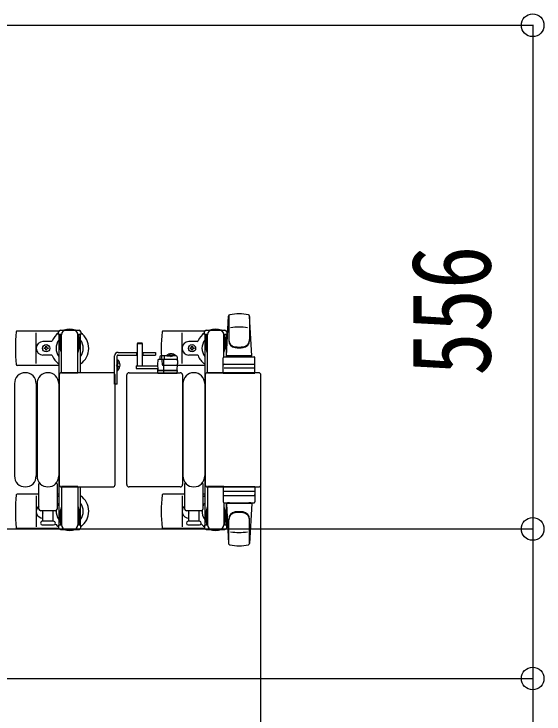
# Model space of a CAD drawing. Units: millimetres, scale not verified. Extents: x -16832 to 16820, y -11892 to 11880.
# Drawn here: x -9378 to -8793, y 9292 to 10065 of the extents above; entities that cross this region are included whole.
import ezdxf
from ezdxf.enums import TextEntityAlignment as Align

# ---------------------------------------------------------------- set-up
doc = ezdxf.new("R2010")
doc.units = ezdxf.units.MM
doc.header["$LTSCALE"] = 50
for name, color, linetype in [('0-5_YKK_13', 4, 'Continuous'), ('0-6_YKK_A1', 4, 'Continuous'), ('0-7_YKK_D', 6, 'Continuous')]:
    doc.layers.add(name, color=color, linetype=linetype)
doc.styles.add('ＭＳ ゴシック', font='')
doc.styles.get('ＭＳ ゴシック').set_extended_font_data('MS Gothic')

msp = doc.modelspace()

# ---------------------------------------------------------------- linework, layer by layer
at = {"layer": '0-5_YKK_13'}
for p, q in [((-9143.1, 9687.18), (-9140.66, 9731.21)), ((-9140.6, 9731.56), (-9140.6, 9704.37)), ((-9117.6, 9730.79), (-9117.6, 9705.05)), ((-9115.1, 9687.18), (-9117.54, 9731.21)), ((-9328.13, 9714.68), (-9374.2, 9714.68)), ((-9328.4, 9710.88), (-9328.4, 9713.68)), ((-9326.4, 9715.68), (-9305.8, 9715.68)), ((-9167.13, 9714.68), (-9213.2, 9714.68)), ((-9167.4, 9710.88), (-9167.4, 9713.68)), ((-9165.4, 9715.68), (-9144.8, 9715.68)), ((-9353.1, 9678.68), (-9353.1, 9712.68)), ((-9325.1, 9710.88), (-9328.4, 9710.88)), ((-9326.9, 9707.38), (-9326.1, 9707.38)), ((-9326.9, 9696.87), (-9326.9, 9707.38)), ((-9326.1, 9693.88), (-9326.1, 9710.88)), ((-9325.1, 9668.18), (-9325.1, 9710.68)), ((-9307.1, 9668.68), (-9307.1, 9710.68)), ((-9306.1, 9693.88), (-9306.1, 9710.88)), ((-9305.3, 9707.38), (-9306.1, 9707.38)), ((-9305.3, 9696.87), (-9305.3, 9707.38)), ((-9192.1, 9678.68), (-9192.1, 9712.68)), ((-9164.1, 9710.88), (-9167.4, 9710.88)), ((-9165.9, 9707.38), (-9165.1, 9707.38)), ((-9165.9, 9696.87), (-9165.9, 9707.38)), ((-9165.1, 9693.88), (-9165.1, 9710.88)), ((-9164.1, 9668.18), (-9164.1, 9710.68)), ((-9146.1, 9686.05), (-9146.1, 9710.68)), ((-9145.1, 9693.88), (-9145.1, 9710.88)), ((-9144.3, 9707.38), (-9145.1, 9707.38)), ((-9144.3, 9696.87), (-9144.3, 9707.38)), ((-9336.39, 9703.18), (-9345.6, 9703.18)), ((-9241.2, 9701.17), (-9241.7, 9700.67)), ((-9241.7, 9700.67), (-9241.7, 9676.17)), ((-9235.7, 9700.67), (-9241.7, 9700.67)), ((-9236.2, 9701.17), (-9241.2, 9701.17)), ((-9235.7, 9700.67), (-9236.2, 9701.17)), ((-9235.7, 9676.17), (-9235.7, 9700.67)), ((-9175.39, 9703.18), (-9184.6, 9703.18)), ((-9343.42, 9695.24), (-9344.3, 9695.24)), ((-9340.78, 9696.12), (-9339.9, 9696.12)), ((-9325.3, 9690.88), (-9326.9, 9696.87)), ((-9325.3, 9690.88), (-9325.1, 9690.88)), ((-9306.9, 9690.88), (-9307.1, 9690.88)), ((-9306.9, 9690.88), (-9305.3, 9696.87)), ((-9262.6, 9691.18), (-9241.7, 9691.18)), ((-9242.1, 9688.18), (-9242.1, 9691.18)), ((-9235.7, 9691.18), (-9221.6, 9691.18)), ((-9235.1, 9688.18), (-9235.1, 9691.18)), ((-9221.6, 9691.18), (-9221.6, 9688.18)), ((-9182.42, 9695.24), (-9183.3, 9695.24)), ((-9179.78, 9696.12), (-9178.9, 9696.12)), ((-9164.3, 9690.88), (-9165.9, 9696.87)), ((-9164.3, 9690.88), (-9164.1, 9690.88)), ((-9145.9, 9690.88), (-9146.1, 9690.88)), ((-9145.9, 9690.88), (-9144.3, 9696.87)), ((-9336.39, 9688.18), (-9345.6, 9688.18)), ((-9266.6, 9656.18), (-9266.6, 9687.18)), ((-9263.6, 9656.18), (-9263.6, 9687.18)), ((-9263.6, 9671.28), (-9263.6, 9683.08)), ((-9263.6, 9683.08), (-9263.09, 9683.08)), ((-9263.09, 9671.28), (-9263.09, 9683.08)), ((-9262.6, 9688.18), (-9241.7, 9688.18)), ((-9235.7, 9688.18), (-9221.6, 9688.18)), ((-9198.39, 9683.17), (-9218.02, 9683.17)), ((-9216.54, 9686.22), (-9216.7, 9683.17)), ((-9198.6, 9687.17), (-9215.54, 9687.17)), ((-9212.2, 9671.17), (-9212.2, 9682.65)), ((-9211.53, 9683.17), (-9211.53, 9686.64)), ((-9208.95, 9687.68), (-9202.2, 9687.68)), ((-9208.95, 9687.17), (-9208.95, 9687.68)), ((-9208.95, 9687.17), (-9202.2, 9687.17)), ((-9199.45, 9687.68), (-9206.2, 9687.68)), ((-9199.45, 9687.17), (-9206.2, 9687.17)), ((-9199.45, 9687.17), (-9199.45, 9687.68)), ((-9197.6, 9686.22), (-9197.2, 9678.67)), ((-9175.39, 9688.18), (-9184.6, 9688.18)), ((-9146.6, 9668.18), (-9146.6, 9685.18)), ((-9145.6, 9686.18), (-9112.6, 9686.18)), ((-9115.1, 9687.18), (-9143.1, 9687.18)), ((-9142.1, 9686.18), (-9142.1, 9687.18)), ((-9116.1, 9687.18), (-9142.1, 9687.18)), ((-9139.7, 9686.18), (-9142.1, 9686.18)), ((-9116.1, 9686.18), (-9118.5, 9686.18)), ((-9116.1, 9686.18), (-9116.1, 9687.18)), ((-9111.6, 9668.18), (-9111.6, 9685.18)), ((-9328.1, 9676.68), (-9374.2, 9676.68)), ((-9242.8, 9676.17), (-9242.8, 9673.17)), ((-9242.8, 9676.17), (-9219.04, 9676.17)), ((-9241.7, 9676.32), (-9235.7, 9676.32)), ((-9219.02, 9682.22), (-9219.2, 9678.67)), ((-9219.2, 9678.67), (-9218.81, 9671.17)), ((-9167.1, 9676.68), (-9213.2, 9676.68)), ((-9197.6, 9671.17), (-9197.2, 9678.67)), ((-9145.6, 9678.18), (-9112.6, 9678.18)), ((-9268.6, 9668.68), (-9325.1, 9668.68)), ((-9325.1, 9668.68), (-9325.1, 9668.68)), ((-9307.1, 9668.18), (-9325.1, 9668.18)), ((-9268.6, 9668.68), (-9268.6, 9668.68)), ((-9263.6, 9671.28), (-9263.09, 9671.28)), ((-9250.6, 9668.68), (-9194.1, 9668.68)), ((-9250.6, 9668.68), (-9250.6, 9668.68)), ((-9242.8, 9673.17), (-9218.89, 9673.17)), ((-9219.17, 9671.67), (-9219.2, 9671.17)), ((-9198.2, 9671.17), (-9219.2, 9671.17)), ((-9219.2, 9671.17), (-9219.05, 9668.64)), ((-9219.17, 9671.67), (-9218.84, 9671.67)), ((-9218.81, 9671.17), (-9197.6, 9671.17)), ((-9218.55, 9668.17), (-9218.3, 9668.17)), ((-9218.3, 9668.17), (-9212.35, 9668.17)), ((-9212.32, 9668.64), (-9212.4, 9671.17)), ((-9212.35, 9668.17), (-9212.1, 9668.17)), ((-9212.1, 9668.17), (-9198.36, 9668.17)), ((-9198.36, 9668.17), (-9197.86, 9668.17)), ((-9197.2, 9671.17), (-9198.2, 9671.17)), ((-9197.36, 9668.64), (-9197.2, 9671.17)), ((-9194.1, 9668.68), (-9194.1, 9668.68)), ((-9107.6, 9668.68), (-9164.1, 9668.68)), ((-9164.1, 9668.68), (-9164.1, 9668.68)), ((-9146.1, 9668.18), (-9164.1, 9668.18)), ((-9146.6, 9668.18), (-9111.6, 9668.18)), ((-9112.54, 9673.68), (-9145.71, 9673.68)), ((-9107.6, 9668.68), (-9107.6, 9668.68)), ((-9327.6, 9666.18), (-9327.6, 9545.18)), ((-9327.6, 9666.18), (-9327.6, 9666.18)), ((-9266.1, 9545.18), (-9266.1, 9666.18)), ((-9266.1, 9666.18), (-9266.1, 9666.18)), ((-9253.1, 9545.18), (-9253.1, 9666.18)), ((-9253.1, 9666.18), (-9253.1, 9666.18)), ((-9191.6, 9666.18), (-9191.6, 9545.18)), ((-9191.6, 9666.18), (-9191.6, 9666.18)), ((-9166.6, 9666.18), (-9166.6, 9545.18)), ((-9166.6, 9666.18), (-9166.6, 9666.18)), ((-9105.1, 9545.18), (-9105.1, 9666.18)), ((-9105.1, 9666.18), (-9105.1, 9666.18)), ((-9377.1, 9656.68), (-9377.1, 9554.68)), ((-9353.1, 9656.68), (-9353.1, 9554.68)), ((-9352.1, 9656.68), (-9352.1, 9554.68)), ((-9328.1, 9656.68), (-9328.1, 9554.68)), ((-9263.6, 9656.18), (-9266.6, 9656.18)), ((-9191.1, 9656.68), (-9191.1, 9554.68)), ((-9167.1, 9656.68), (-9167.1, 9554.68)), ((-9350.1, 9518.18), (-9350.1, 9546)), ((-9330.1, 9546), (-9330.1, 9518.18)), ((-9327.6, 9545.18), (-9327.6, 9545.18)), ((-9266.1, 9545.18), (-9266.1, 9545.18)), ((-9253.1, 9545.18), (-9253.1, 9545.18)), ((-9191.6, 9545.18), (-9191.6, 9545.18)), ((-9189.1, 9518.18), (-9189.1, 9546)), ((-9169.1, 9546), (-9169.1, 9518.18)), ((-9166.6, 9545.18), (-9166.6, 9545.18)), ((-9105.1, 9545.18), (-9105.1, 9545.18)), ((-9325.1, 9543.18), (-9325.1, 9500.68)), ((-9307.1, 9543.18), (-9325.1, 9543.18)), ((-9325.1, 9542.68), (-9268.6, 9542.68)), ((-9325.1, 9542.68), (-9325.1, 9542.68)), ((-9307.1, 9542.68), (-9307.1, 9500.68)), ((-9268.6, 9542.68), (-9268.6, 9542.68)), ((-9194.1, 9542.68), (-9250.6, 9542.68)), ((-9250.6, 9542.68), (-9250.6, 9542.68)), ((-9194.1, 9542.68), (-9194.1, 9542.68)), ((-9164.1, 9543.18), (-9164.1, 9500.68)), ((-9146.1, 9543.18), (-9164.1, 9543.18)), ((-9164.1, 9542.68), (-9107.6, 9542.68)), ((-9164.1, 9542.68), (-9164.1, 9542.68)), ((-9146.6, 9543.18), (-9146.6, 9526.18)), ((-9146.6, 9543.18), (-9111.6, 9543.18)), ((-9112.54, 9537.68), (-9145.71, 9537.68)), ((-9111.6, 9543.18), (-9111.6, 9526.18)), ((-9107.6, 9542.68), (-9107.6, 9542.68)), ((-9350.1, 9534.68), (-9374.2, 9534.68)), ((-9353.1, 9532.68), (-9353.1, 9498.68)), ((-9328.1, 9534.68), (-9330.1, 9534.68)), ((-9189.1, 9534.68), (-9213.2, 9534.68)), ((-9192.1, 9532.68), (-9192.1, 9498.68)), ((-9167.1, 9534.68), (-9169.1, 9534.68)), ((-9145.6, 9533.18), (-9112.6, 9533.18)), ((-9325.3, 9520.48), (-9326.9, 9514.49)), ((-9325.3, 9520.48), (-9325.1, 9520.48)), ((-9306.9, 9520.48), (-9307.1, 9520.48)), ((-9306.9, 9520.48), (-9305.3, 9514.49)), ((-9164.3, 9520.48), (-9165.9, 9514.49)), ((-9164.3, 9520.48), (-9164.1, 9520.48)), ((-9146.1, 9525.31), (-9146.1, 9500.68)), ((-9145.9, 9520.48), (-9146.1, 9520.48)), ((-9145.9, 9520.48), (-9144.3, 9514.49)), ((-9145.6, 9525.18), (-9112.6, 9525.18)), ((-9143.1, 9524.18), (-9140.66, 9480.15)), ((-9115.1, 9524.18), (-9143.1, 9524.18)), ((-9139.7, 9525.18), (-9142.1, 9525.18)), ((-9142.1, 9525.18), (-9142.1, 9524.18)), ((-9116.1, 9524.18), (-9142.1, 9524.18)), ((-9116.1, 9525.18), (-9118.5, 9525.18)), ((-9115.1, 9524.18), (-9117.54, 9480.15)), ((-9116.1, 9525.18), (-9116.1, 9524.18)), ((-9332.1, 9516.18), (-9348.1, 9516.18)), ((-9345.6, 9504.68), (-9345.6, 9516.18)), ((-9334.6, 9516.18), (-9334.6, 9504.68)), ((-9326.9, 9514.49), (-9326.9, 9503.98)), ((-9326.1, 9517.48), (-9326.1, 9500.48)), ((-9306.1, 9517.48), (-9306.1, 9500.48)), ((-9305.3, 9514.49), (-9305.3, 9503.98)), ((-9171.1, 9516.18), (-9187.1, 9516.18)), ((-9184.6, 9504.68), (-9184.6, 9516.18)), ((-9173.6, 9516.18), (-9173.6, 9504.68)), ((-9165.9, 9514.49), (-9165.9, 9503.98)), ((-9165.1, 9517.48), (-9165.1, 9500.48)), ((-9145.1, 9517.48), (-9145.1, 9500.48)), ((-9144.3, 9514.49), (-9144.3, 9503.98)), ((-9140.6, 9479.8), (-9140.6, 9506.99)), ((-9117.6, 9480.57), (-9117.6, 9506.31)), ((-9333.85, 9504.68), (-9346.35, 9504.68)), ((-9328.4, 9500.48), (-9328.4, 9497.68)), ((-9325.1, 9500.48), (-9328.4, 9500.48)), ((-9326.9, 9503.98), (-9326.1, 9503.98)), ((-9305.3, 9503.98), (-9306.1, 9503.98)), ((-9172.85, 9504.68), (-9185.35, 9504.68)), ((-9167.4, 9500.48), (-9167.4, 9497.68)), ((-9164.1, 9500.48), (-9167.4, 9500.48)), ((-9165.9, 9503.98), (-9165.1, 9503.98)), ((-9144.3, 9503.98), (-9145.1, 9503.98)), ((-9328.13, 9496.68), (-9374.2, 9496.68)), ((-9326.4, 9495.68), (-9305.8, 9495.68)), ((-9167.13, 9496.68), (-9213.2, 9496.68)), ((-9165.4, 9495.68), (-9144.8, 9495.68))]:
    msp.add_line(p, q, dxfattribs=at)
for points in [[(-9303.8, 9713.68), (-9303.8, 9710.88), (-9307.1, 9710.88)], [(-9142.8, 9713.68), (-9142.8, 9710.88), (-9146.1, 9710.88)], [(-9344.3, 9695.24), (-9344.3, 9696.12), (-9343.42, 9696.12)], [(-9342.54, 9697), (-9342.54, 9697.88), (-9341.66, 9697.88), (-9341.66, 9697)], [(-9341.66, 9694.36), (-9341.66, 9693.48), (-9342.54, 9693.48), (-9342.54, 9694.36)], [(-9339.9, 9696.12), (-9339.9, 9695.24), (-9340.78, 9695.24)], [(-9183.3, 9695.24), (-9183.3, 9696.12), (-9182.42, 9696.12)], [(-9181.54, 9697), (-9181.54, 9697.88), (-9180.66, 9697.88), (-9180.66, 9697)], [(-9180.66, 9694.36), (-9180.66, 9693.48), (-9181.54, 9693.48), (-9181.54, 9694.36)], [(-9178.9, 9696.12), (-9178.9, 9695.24), (-9179.78, 9695.24)], [(-9206.35, 9689.31), (-9205.35, 9687.25), (-9204.2, 9686.64)], [(-9202.05, 9689.31), (-9203.06, 9687.25), (-9204.2, 9686.64)], [(-9260.99, 9679.68), (-9263.77, 9678.32), (-9264.38, 9677.18)], [(-9260.99, 9674.68), (-9263.77, 9676.03), (-9264.38, 9677.18)], [(-9218.86, 9672.17), (-9219.14, 9672.17), (-9219.17, 9671.67)], [(-9346.35, 9500.68), (-9340.1, 9500.68), (-9333.85, 9500.68)], [(-9303.8, 9497.68), (-9303.8, 9500.48), (-9307.1, 9500.48)], [(-9185.35, 9500.68), (-9179.1, 9500.68), (-9172.85, 9500.68)], [(-9142.8, 9497.68), (-9142.8, 9500.48), (-9146.1, 9500.48)]]:
    msp.add_lwpolyline(points, dxfattribs=at)
for centre in [(-9342.1, 9695.68), (-9181.1, 9695.68)]:
    msp.add_circle(centre, 4, dxfattribs=at)
for centre, radius, start, end in [((-9139.16, 9731.12), 1.5, 101.97738, 176.83138), ((-9129.1, 9683.68), 50, 78.05356, 101.97738), ((-9129.1, 9683.68), 50, 78.05356, 101.94644), ((-9119.03, 9731.12), 1.5, 3.16862, 78.02262), ((-9195.1, 9695.68), 181, 174.26083, 185.73917), ((-9374.2, 9713.68), 1, 90, 174.26083), ((-9326.4, 9713.68), 2, 90, 180), ((-9320.1, 9710.68), 5, 90, 180), ((-9316.1, 9695.68), 21, 72.24721, 107.75279), ((-9312.1, 9710.68), 5, 0, 90), ((-9305.8, 9713.68), 2, 0, 90), ((-9034.1, 9695.68), 181, 174.26083, 185.73917), ((-9213.2, 9713.68), 1, 90, 174.26083), ((-9165.4, 9713.68), 2, 90, 180), ((-9159.1, 9710.68), 5, 90, 180), ((-9155.1, 9695.68), 21, 72.24721, 107.75279), ((-9151.1, 9710.68), 5, 0, 90), ((-9144.8, 9713.68), 2, 0, 90), ((-9129.1, 9669.08), 50, 79.45053, 100.87665), ((-9316.1, 9695.68), 21, 125.85347, 157.27158), ((-9316.1, 9695.68), 21, 304.8499, 54.14653), ((-9155.1, 9695.68), 21, 125.85347, 157.27158), ((-9155.1, 9695.68), 21, 50.46632, 54.14653), ((-9345.6, 9695.68), 7.5, 90, 270), ((-9336.39, 9704.18), 1, 270, 337.27158), ((-9316.1, 9695.68), 15, 143.1301, 216.8699), ((-9316.1, 9695.68), 15, 323.1301, 36.8699), ((-9184.6, 9695.68), 7.5, 90, 270), ((-9175.39, 9704.18), 1, 270, 337.27158), ((-9155.1, 9695.68), 15, 143.1301, 216.8699), ((-9155.1, 9695.68), 15, 30.72246, 36.8699), ((-9132.6, 9705.24), 8, 180, 263.72071), ((-9132.6, 9704.37), 8, 180, 263.72071), ((-9125.6, 9705.24), 8, 276.27929, 0), ((-9125.6, 9704.37), 8, 276.27929, 0), ((-9343.42, 9697), 0.88, 270, 0), ((-9343.42, 9694.36), 0.88, 0, 90), ((-9340.78, 9697), 0.88, 180, 270), ((-9340.78, 9694.36), 0.88, 90, 180), ((-9262.6, 9687.18), 4, 90, 180), ((-9182.42, 9697), 0.88, 270, 0), ((-9182.42, 9694.36), 0.88, 0, 90), ((-9179.78, 9697), 0.88, 180, 270), ((-9179.78, 9694.36), 0.88, 90, 180), ((-9129.1, 9737.05), 40, 263.72071, 276.27929), ((-9129.1, 9736.18), 40, 263.72071, 276.27929), ((-9336.39, 9687.18), 1, 22.72842, 90), ((-9316.1, 9695.68), 21, 202.72842, 235.1501), ((-9262.6, 9687.18), 1, 90, 180), ((-9268.83, 9677.18), 8.23, 314.2189, 45.7811), ((-9218.02, 9682.17), 1, 90, 177), ((-9215.54, 9686.17), 1, 90, 177), ((-9204.2, 9683.01), 6.66, 44.51496, 135.48504), ((-9198.6, 9686.17), 1, 3, 90), ((-9198.39, 9682.17), 1, 3, 90), ((-9175.39, 9687.18), 1, 22.72842, 90), ((-9155.1, 9695.68), 21, 202.72842, 235.1501), ((-9145.6, 9685.18), 1, 90, 180), ((-9112.6, 9685.18), 1, 0, 90), ((-9374.2, 9677.68), 1, 185.73917, 270), ((-9213.2, 9677.68), 1, 185.73917, 270), ((-9145.6, 9677.18), 1, 90, 180), ((-9112.6, 9677.18), 1, 0, 90), ((-9365.1, 9656.68), 12, 0, 180), ((-9340.1, 9656.68), 12, 0, 180), ((-9218.55, 9668.67), 0.5, 183.5, 270), ((-9197.86, 9668.67), 0.5, 270, 356.5), ((-9179.1, 9656.68), 12, 0, 180), ((-9365.1, 9554.68), 12, 180, 0), ((-9340.1, 9554.68), 12, 180, 0), ((-9179.1, 9554.68), 12, 180, 0), ((-9349.1, 9546), 1, 101.93946, 180), ((-9331.1, 9546), 1, 0, 78.06047), ((-9188.1, 9546), 1, 101.93946, 180), ((-9170.1, 9546), 1, 0, 78.06047), ((-9195.1, 9515.68), 181, 174.26083, 185.73917), ((-9374.2, 9533.68), 1, 90, 174.26083), ((-9316.1, 9515.68), 21, 124.8499, 131.81033), ((-9316.1, 9515.68), 21, 305.85347, 55.1501), ((-9034.1, 9515.68), 181, 174.26083, 185.73917), ((-9213.2, 9533.68), 1, 90, 174.26083), ((-9155.1, 9515.68), 21, 124.8499, 131.81033), ((-9145.6, 9534.18), 1, 180, 270), ((-9112.6, 9534.18), 1, 270, 0), ((-9345.6, 9515.68), 7.5, 126.86994, 270), ((-9316.1, 9515.68), 15, 143.1301, 158.96058), ((-9316.1, 9515.68), 15, 323.1301, 36.8699), ((-9184.6, 9515.68), 7.5, 126.86994, 270), ((-9155.1, 9515.68), 15, 143.1301, 158.96058), ((-9145.6, 9526.18), 1, 180, 270), ((-9112.6, 9526.18), 1, 270, 0), ((-9348.1, 9518.18), 2, 180, 270), ((-9342.1, 9515.68), 4, 172.81959, 208.95488), ((-9332.1, 9518.18), 2, 270, 0), ((-9316.1, 9515.68), 15, 177.02005, 216.8699), ((-9187.1, 9518.18), 2, 180, 270), ((-9181.1, 9515.68), 4, 172.81959, 208.95488), ((-9171.1, 9518.18), 2, 270, 0), ((-9155.1, 9515.68), 15, 177.02005, 216.8699), ((-9132.6, 9506.99), 8, 96.27929, 180), ((-9132.6, 9506.12), 8, 96.27929, 180), ((-9129.1, 9475.18), 40, 83.72071, 96.27929), ((-9129.1, 9474.31), 40, 83.72071, 96.27929), ((-9125.6, 9506.99), 8, 0, 83.72071), ((-9125.6, 9506.12), 8, 0, 83.72071), ((-9316.1, 9515.68), 21, 208.24251, 211.58821), ((-9155.1, 9515.68), 21, 208.24251, 211.58821), ((-9155.1, 9515.68), 15, 323.1301, 329.27754), ((-9374.2, 9497.68), 1, 185.73917, 270), ((-9346.35, 9502.68), 2, 90, 180), ((-9346.35, 9502.68), 2, 180, 270), ((-9333.85, 9502.68), 2, 0, 90), ((-9333.85, 9502.68), 2, 270, 0), ((-9316.1, 9515.68), 21, 220.83479, 234.14653), ((-9326.4, 9497.68), 2, 180, 270), ((-9320.1, 9500.68), 5, 180, 270), ((-9312.1, 9500.68), 5, 270, 0), ((-9305.8, 9497.68), 2, 270, 0), ((-9213.2, 9497.68), 1, 185.73917, 270), ((-9185.35, 9502.68), 2, 90, 180), ((-9185.35, 9502.68), 2, 180, 270), ((-9172.85, 9502.68), 2, 0, 90), ((-9172.85, 9502.68), 2, 270, 0), ((-9155.1, 9515.68), 21, 220.83479, 234.14653), ((-9165.4, 9497.68), 2, 180, 270), ((-9159.1, 9500.68), 5, 180, 270), ((-9151.1, 9500.68), 5, 270, 0), ((-9144.8, 9497.68), 2, 270, 0), ((-9155.1, 9515.68), 21, 305.85347, 309.53368), ((-9316.1, 9515.68), 21, 252.24721, 287.75279), ((-9155.1, 9515.68), 21, 252.24721, 287.75279), ((-9129.1, 9542.28), 50, 259.12335, 280.54947), ((-9139.16, 9480.24), 1.5, 183.16862, 258.02262), ((-9129.1, 9527.68), 50, 258.02262, 281.94644), ((-9129.1, 9527.68), 50, 258.05356, 281.94644), ((-9119.03, 9480.24), 1.5, 281.97738, 356.83138)]:
    msp.add_arc(centre, radius, start, end, dxfattribs=at)
for centre, major_axis, ratio, start_param, end_param in [((-9325.1, 9666.18), (-1.77, 1.77), 0.997169, 5.499651, 7.06672), ((-9268.6, 9666.18), (1.77, 1.77), 0.997169, 5.499651, 7.06672), ((-9250.6, 9666.18), (-1.77, 1.77), 0.997169, 5.499651, 7.06672), ((-9212.03, 9668.67), (0, 0.5), 0.57735, 1.631883, 3.141593), ((-9194.1, 9666.18), (1.77, 1.77), 0.997169, 5.499651, 7.06672), ((-9164.1, 9666.18), (-1.77, 1.77), 0.997169, 5.499651, 7.06672), ((-9107.6, 9666.18), (1.77, 1.77), 0.997169, 5.499651, 7.06672), ((-9325.1, 9545.18), (1.77, 1.77), 0.997169, 2.358058, 3.925127), ((-9268.6, 9545.18), (-1.77, 1.77), 0.997169, 2.358058, 3.925127), ((-9250.6, 9545.18), (1.77, 1.77), 0.997169, 2.358058, 3.925127), ((-9194.1, 9545.18), (-1.77, 1.77), 0.997169, 2.358058, 3.925127), ((-9164.1, 9545.18), (1.77, 1.77), 0.997169, 2.358058, 3.925127), ((-9107.6, 9545.18), (-1.77, 1.77), 0.997169, 2.358058, 3.925127)]:
    msp.add_ellipse(centre, major_axis=major_axis, ratio=ratio, start_param=start_param, end_param=end_param, dxfattribs=at)
at = {"layer": '0-6_YKK_A1'}
for p, q in [((-9328.1, 9710.68), (-9328.1, 9500.68)), ((-9325.1, 9710.68), (-9328.1, 9710.68)), ((-9304.1, 9710.68), (-9307.1, 9710.68)), ((-9304.1, 9668.68), (-9304.1, 9710.68)), ((-9167.1, 9710.68), (-9167.1, 9500.68)), ((-9164.1, 9710.68), (-9167.1, 9710.68)), ((-9143.1, 9710.68), (-9146.1, 9710.68)), ((-9143.1, 9686.18), (-9143.1, 9710.68)), ((-9304.1, 9500.68), (-9304.1, 9542.68)), ((-9143.1, 9500.68), (-9143.1, 9525.18)), ((-9328.1, 9500.68), (-9326.1, 9500.68)), ((-9306.1, 9500.68), (-9304.1, 9500.68)), ((-9167.1, 9500.68), (-9165.1, 9500.68)), ((-9145.1, 9500.68), (-9143.1, 9500.68))]:
    msp.add_line(p, q, dxfattribs=at)
at = {"layer": '0-7_YKK_D'}
for p, q in [((-9682.1, 10052.18), (-8804.1, 10052.18)), ((-8805.1, 10052.18), (-8805.1, 9496.18)), ((-9105.6, 9544.18), (-9105.6, 8684.68)), ((-9604.6, 9496.18), (-8804.1, 9496.18)), ((-9604.6, 9496.18), (-8804.1, 9496.18)), ((-9604.6, 9331.18), (-8804.1, 9331.18))]:
    msp.add_line(p, q, dxfattribs=at)
msp.add_lwpolyline([(-8805.1, 9496.18), (-8805.1, 9331.18), (-8805.1, 9023.58)], dxfattribs=at)
for centre in [(-8805.1, 10052.18), (-8805.1, 9496.18), (-8805.1, 9496.18), (-8805.1, 9331.18)]:
    msp.add_circle(centre, 12.5, dxfattribs=at)

# ---------------------------------------------------------------- texts
at = {"layer": '0-7_YKK_D', "style": 'ＭＳ ゴシック', "width": 0.8}
msp.add_text('556', height=87.98, rotation=90, dxfattribs=at).set_placement((-8825.1, 9665.38), align=Align.BOTTOM_LEFT)

doc.saveas('drawing.dxf')
